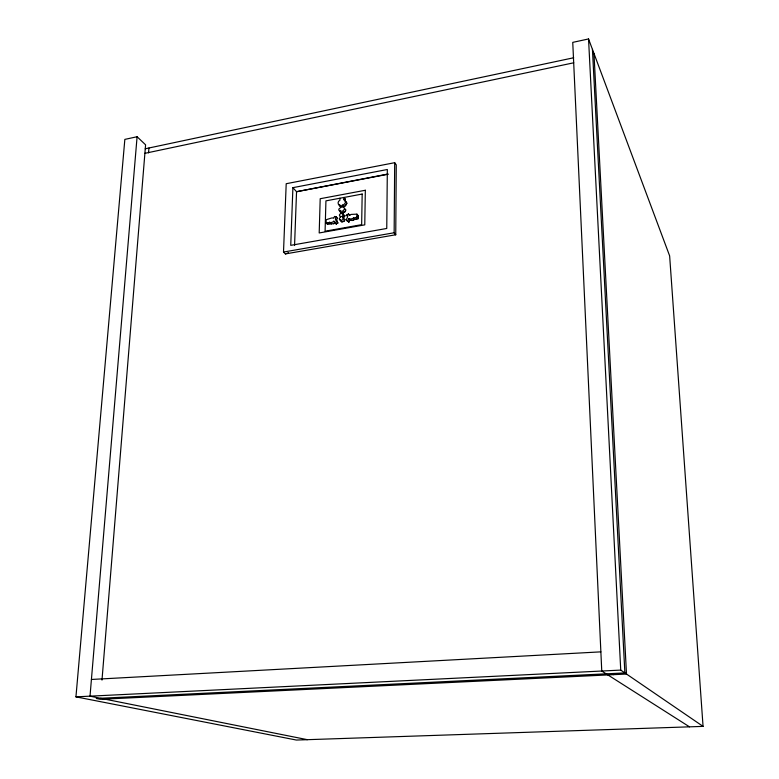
<?xml version="1.0" encoding="UTF-8"?>
<svg xmlns="http://www.w3.org/2000/svg" width="779" height="779" viewBox="0 0 779 779"><rect width="100%" height="100%" fill="white"/><g stroke="black" fill="none" stroke-linecap="round" stroke-linejoin="round"><path stroke-width="1.17" d="M394.583 234.44A28.307 4.898 36.9 0 0 395.751 234.771L394.145 232.765L394.69 162.694L286.205 183.717L283.507 252.045L285.396 253.915L395.742 234.761L396.258 164.866L394.69 162.694M354.455 219.59L358.165 218.695L356.86 217.137L356.918 214.147L352.196 214.361A4.041 3.291 -42.5 0 0 350.638 214.614L349.255 215.432A5.696 4.625 -42.8 0 0 348.466 213.933L346.733 214.985L347.307 216.046A3.768 3.058 -42.8 0 1 347.317 217.711L346.129 219.824L348.973 222.025L346.129 219.824M358.019 215.471L357.96 218.461L353.121 219.99A4.031 3.272 -42.4 0 1 351.446 220.253L350.092 219.785A6.203 5.034 -42.8 0 1 348.768 221.791L347.259 221.129L347.59 220.73M358.165 218.695L358.223 215.705L356.918 214.147M342.049 216.377L343.539 217.74L343.237 219.347L341.397 220.399L339.595 219.999L339.371 218.5L340.929 216.581L340.004 216.367L339.332 215.033L340.53 213.534L343.373 213.553L343.597 215.053L342.049 216.377L343.383 217.925L345.068 215.783M345.224 199.044L343.899 197.457L343.851 199.551C347.249 200.476 345.068 204.819 342.439 205.159L342.4 206.98L344.406 207.974L344.552 209.006L342.955 210.982L340.228 211.469L338.748 210.038L338.962 208.947L341.056 207.224L341.105 205.413C337.735 206.036 336.976 201.469 339.887 200.291L339.936 198.197M343.373 218.519L343.179 217.692L344.863 215.549L342.692 214.478M345.019 198.801L344.98 200.894C348.369 201.81 346.188 206.153 343.558 206.493M327.462 224.225L326.089 222.697L326.177 219.717L330.851 218.237A4.022 3.252 -43.4 0 1 332.399 217.925L333.733 218.256A5.687 4.606 -43 0 1 334.6 216.455L336.285 216.883L337.628 218.432M294.559 245.531L296.546 191.722L292.904 187.661L387.338 169.501L386.754 228.471L290.742 245.346L292.904 187.661M101.991 680.096L145.585 144.816L137.094 136.734L124.844 139.392L75.943 696.854L296.409 740.05L703.057 726.379L669.638 255.882L588.544 38.95L572.75 42.368L601.758 671.031L689.483 726.836M148.546 152.85L148.935 148M137.094 136.734L90.013 696.163L307.374 739.68M346.996 203.222L345.204 206.036M340.501 219.805L340.725 221.304L341.514 221.694L343.558 221.324L344.766 219.834L344.669 219.055L343.159 218.286M340.092 210.272L340.335 212.268L341.562 213.027M336.285 216.883L335.661 218.159A3.759 3.048 -43 0 0 335.574 219.834L338.018 223.067M337.424 218.188L336.801 219.464A3.759 3.048 -43 0 0 336.723 221.139L337.804 222.823L336.255 224.04A6.193 5.025 -43 0 1 335.028 222.502M336.47 224.274L333.889 221.197L332.506 222.161A4.012 3.243 -43.3 0 1 330.841 222.492L326.089 222.697M335.028 222.492L333.655 223.456A4.002 3.243 -43.3 0 1 332 223.787L331.231 223.68M356.86 217.137L352.001 218.675A4.041 3.282 -42.4 0 1 350.326 218.948L348.973 218.471A6.213 5.044 -42.8 0 1 347.638 220.476M343.773 221.567L344.571 220.885M336.664 221.528L335.116 222.736A6.203 5.025 -43 0 1 333.879 221.197M334.619 223.271L333.86 223.69A4.002 3.243 -43.3 0 1 333.451 223.846M344.513 206.435L343.763 206.737L342.439 205.159M342.916 213.047L345.36 211.654L345.74 209.541M145.225 148.789L573.665 57.763M144.728 153.366L573.724 62.797M387.942 174.019L296.517 191.722L388.117 174.243M327.258 223.992L330.608 223.388L331.445 223.914M328.582 224.021L331.104 223.787M283.507 252.045L394.145 232.765M91.416 679.463L600.872 651.857M75.943 696.854L620.736 670.096L703.057 726.379M100.51 698.266L624.875 672.929L592.429 49.359M341.718 221.937L342.741 221.937M341.358 212.794L345.155 211.411L345.672 210.33L344.756 208.577M351.65 220.496L350.901 220.34M96.245 698.471L100.384 699.299L626.491 674.039L593.958 53.449M341.484 206.727L339.712 205.968M340.998 206.825L339.362 205.51M611.856 673.553L613.55 674.653M329.449 222.083L330.812 223.622M346.733 214.985L347.862 216.299M348.973 218.471L350.287 220.019M348.466 213.933L349.79 215.491M353.452 217.76L354.766 219.308M343.851 199.551L345.185 201.138M340.462 216.348L340.569 217.117M339.099 204.419L339.147 204.994M588.544 38.95L620.736 670.096M288.415 252.669A27.362 17.128 -42 0 1 286.906 253.341M286.146 253.652A27.362 17.128 -42 0 1 285.396 253.935M336.927 221.382A3.749 3.048 -43 0 1 336.859 220.554M335.379 223.018A6.183 5.025 -43 0 1 335.233 222.736M353.325 220.223A4.031 3.272 -42.4 0 1 352.059 220.496M365.332 190.261L364.767 224.858L319.195 232.96L320.198 198.723L365.332 190.261M362.177 194.049L361.651 224.664L325.086 231.217L325.934 200.865L362.177 194.049"/></g></svg>
